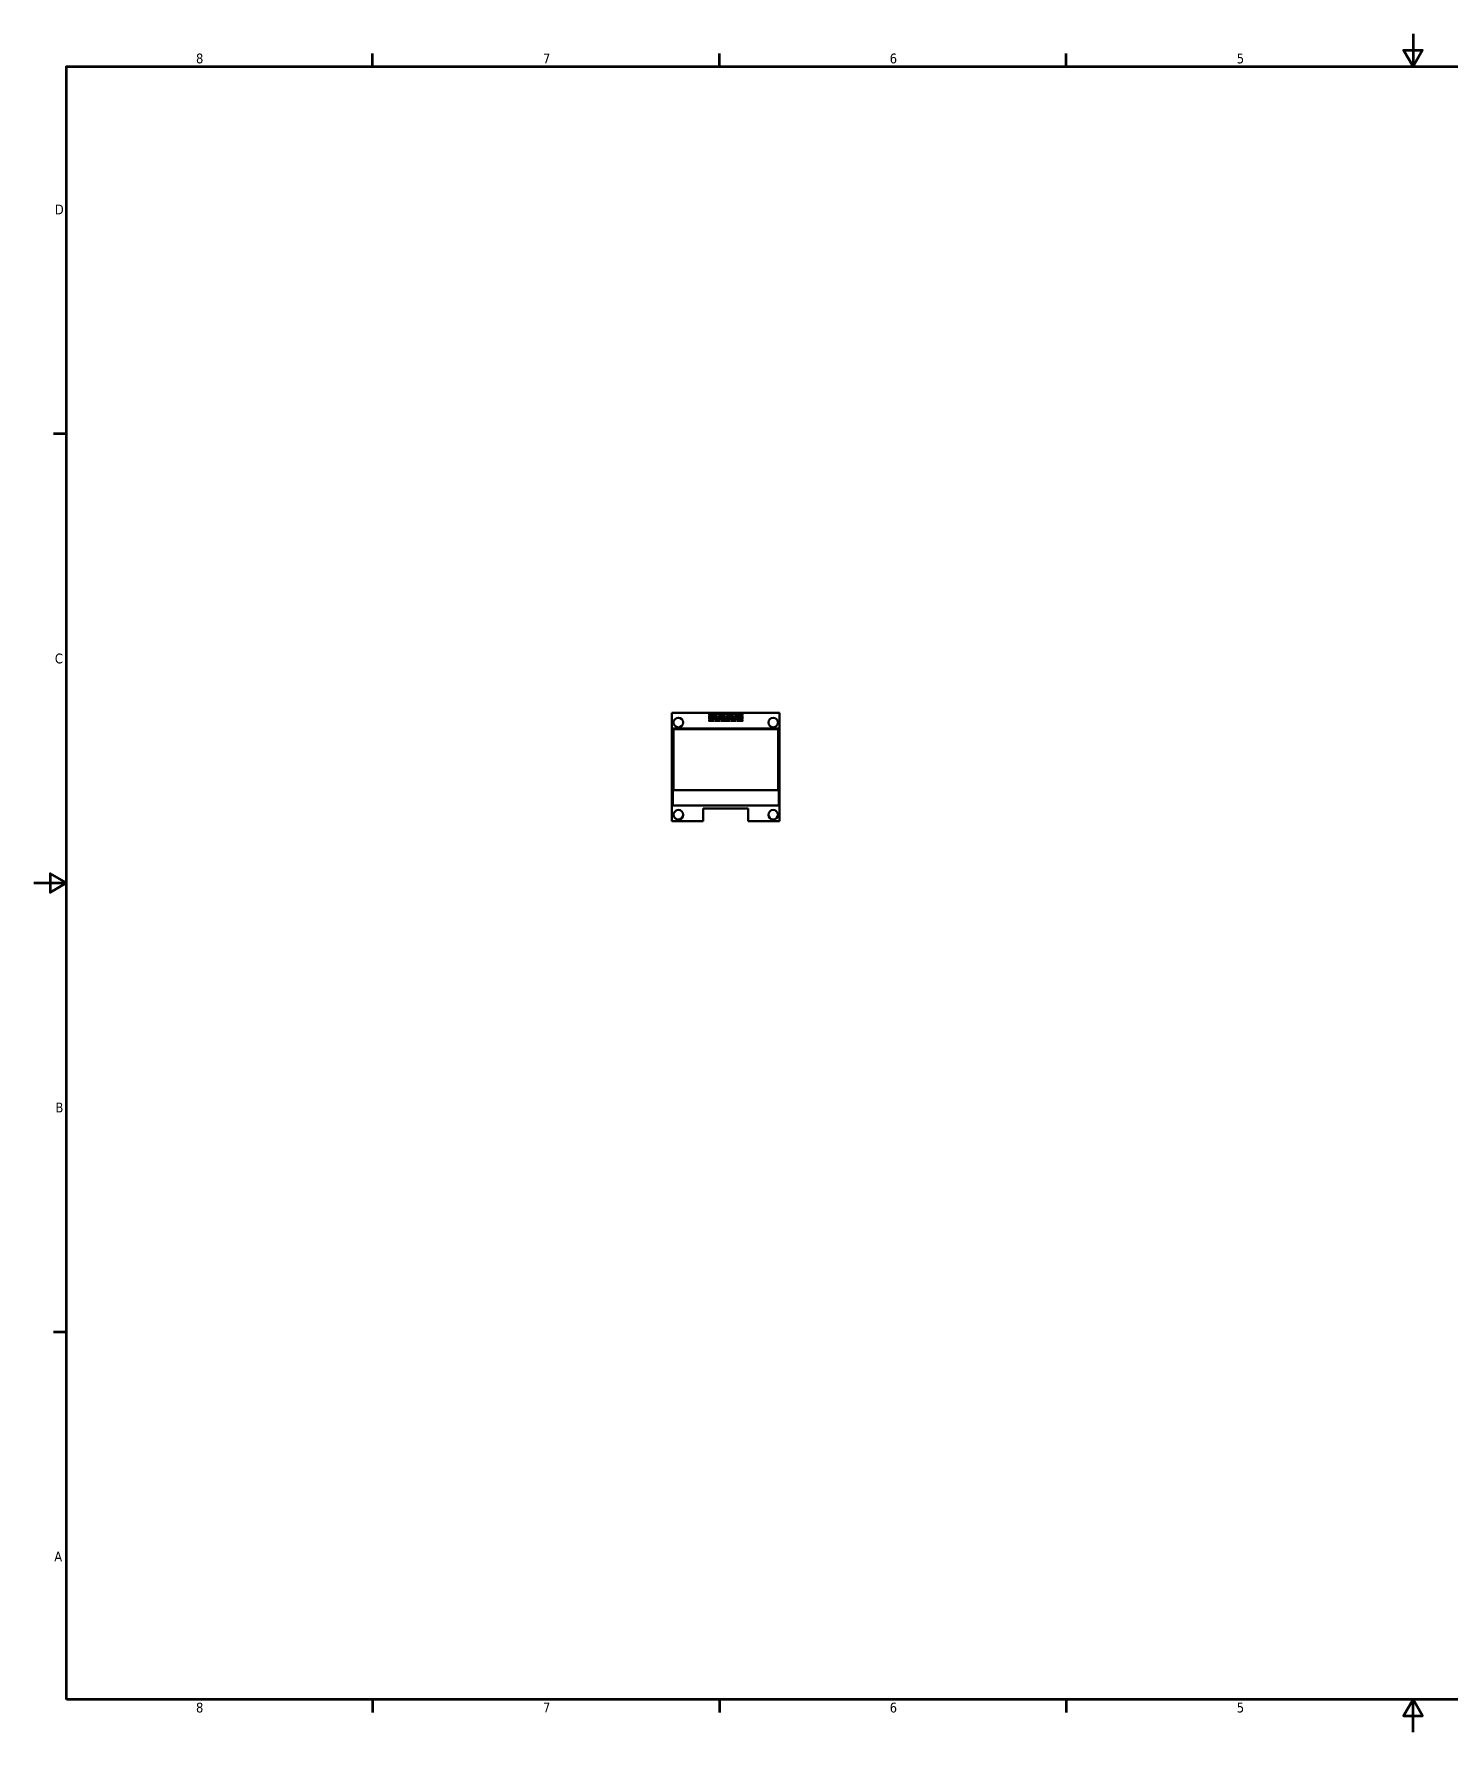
# Model space of a CAD drawing. Header units: millimetres. Extents: x 3 to 861, y 15 to 544.
# Drawn here: x 3 to 443, y 15 to 544 of the extents above; entities that cross this region are included whole.
import ezdxf

# ---------------------------------------------------------------- set-up
doc = ezdxf.new("R2010")
doc.units = ezdxf.units.MM
doc.linetypes.add('DASHED', pattern=[0.2067, 0.1654, -0.0413])
for name, color, linetype, lineweight in [('Border (ANSI)', 7, 'Continuous', 70), ('Hidden (ANSI)', 7, 'DASHED', 35), ('Visible (ANSI)', 7, 'Continuous', 50)]:
    doc.layers.add(name, color=color, linetype=linetype, lineweight=lineweight)
doc.styles.add('Note Text (ANSI)', font='tahoma.ttf')

# ---------------------------------------------------------------- blocks, each defined once
blk = doc.blocks.new('Borders Default Border')
at = {"layer": 'Border (ANSI)'}
for p, q in [((107.95, 533.4), (107.95, 537.46)), ((215.9, 533.4), (215.9, 537.46)), ((323.85, 533.4), (323.85, 537.46)), ((12.7, 419.1), (8.64, 419.1)), ((12.7, 139.7), (8.64, 139.7)), ((107.95, 25.4), (107.95, 21.34)), ((215.9, 25.4), (215.9, 21.34)), ((323.85, 25.4), (323.85, 21.34))]:
    blk.add_line(p, q, dxfattribs=at)
at = {"layer": 'Border (ANSI)', "flags": 128}
for points in [[(431.8, 543.56), (431.8, 533.4), (428.87, 538.48), (434.73, 538.48), (431.8, 533.4)], [(12.7, 25.4), (12.7, 533.4), (850.9, 533.4), (850.9, 25.4), (12.7, 25.4)], [(2.54, 279.4), (12.7, 279.4), (7.62, 282.33), (7.62, 276.47), (12.7, 279.4)], [(431.8, 15.24), (431.8, 25.4), (428.87, 20.32), (434.73, 20.32), (431.8, 25.4)]]:
    blk.add_lwpolyline(points, dxfattribs=at)
at = {"layer": 'Border (ANSI)', "char_height": 3.05, "attachment_point": 7, "style": 'Note Text (ANSI)'}
for s, insert in [('8', (52.98, 534.35)), ('7', (160.98, 534.42)), ('6', (268.9, 534.35)), ('5', (376.93, 534.35)), ('D', (9.04, 487.43)), ('C', (9.04, 347.67)), ('B', (9.23, 208.03)), ('A', (8.86, 68.33)), ('8', (52.98, 21.27)), ('7', (160.98, 21.34)), ('6', (268.9, 21.27)), ('5', (376.93, 21.27))]:
    blk.add_mtext(s, dxfattribs=dict(at, insert=insert))

msp = doc.modelspace()

# ---------------------------------------------------------------- linework, layer by layer
at = {"layer": 'Hidden (ANSI)', "ltscale": 4.83783}
for p, q in [((212.56, 332.3), (212.56, 329.76)), ((213.06, 332.3), (213.06, 329.76)), ((215.1, 332.3), (215.1, 329.76)), ((215.6, 332.3), (215.6, 329.76)), ((217.64, 332.3), (217.64, 329.76)), ((218.14, 332.3), (218.14, 329.76)), ((220.18, 332.3), (220.18, 329.76)), ((220.68, 332.3), (220.68, 329.76)), ((222.72, 332.3), (222.72, 329.76)), ((223.22, 332.3), (223.22, 329.76))]:
    msp.add_line(p, q, dxfattribs=at)
at = {"layer": 'Hidden (ANSI)', "ltscale": 0.959867}
for p, q in [((212.56, 332.3), (213.06, 332.3)), ((212.56, 329.76), (213.06, 329.76)), ((222.72, 332.3), (223.22, 332.3)), ((222.72, 329.76), (223.22, 329.76))]:
    msp.add_line(p, q, dxfattribs=at)
at = {"layer": 'Hidden (ANSI)', "ltscale": 1.466516}
for p, q in [((212.56, 331.78), (213.33, 331.78)), ((212.56, 330.28), (213.33, 330.28)), ((222.45, 331.78), (223.22, 331.78)), ((222.45, 330.28), (223.22, 330.28))]:
    msp.add_line(p, q, dxfattribs=at)
at = {"layer": 'Hidden (ANSI)', "ltscale": 0.684087}
for p, q in [((212.81, 332.05), (213.06, 332.3)), ((213.06, 329.76), (212.81, 330.01)), ((215.1, 332.3), (215.35, 332.05)), ((215.35, 330.01), (215.1, 329.76)), ((215.35, 332.05), (215.6, 332.3)), ((215.6, 329.76), (215.35, 330.01)), ((217.64, 332.3), (217.89, 332.05)), ((217.89, 330.01), (217.64, 329.76)), ((217.89, 332.05), (218.14, 332.3)), ((218.14, 329.76), (217.89, 330.01)), ((220.18, 332.3), (220.43, 332.05)), ((220.43, 330.01), (220.18, 329.76)), ((220.43, 332.05), (220.68, 332.3)), ((220.68, 329.76), (220.43, 330.01)), ((222.72, 332.3), (222.97, 332.05)), ((222.97, 330.01), (222.72, 329.76))]:
    msp.add_line(p, q, dxfattribs=at)
at = {"layer": 'Hidden (ANSI)', "ltscale": 3.870244}
for p, q in [((212.81, 330.01), (212.81, 332.05)), ((213.06, 332.3), (215.1, 332.3)), ((215.1, 329.76), (213.06, 329.76)), ((215.6, 332.3), (217.64, 332.3)), ((217.64, 329.76), (215.6, 329.76)), ((218.14, 332.3), (220.18, 332.3)), ((220.18, 329.76), (218.14, 329.76)), ((220.68, 332.3), (222.72, 332.3)), ((222.72, 329.76), (220.68, 329.76)), ((222.97, 332.05), (222.97, 330.01))]:
    msp.add_line(p, q, dxfattribs=at)
at = {"layer": 'Hidden (ANSI)', "ltscale": 3.047415}
for p, q in [((213.28, 330.23), (213.28, 331.83)), ((213.28, 331.83), (214.88, 331.83)), ((214.88, 330.23), (213.28, 330.23)), ((214.88, 331.83), (214.88, 330.23)), ((215.82, 330.23), (215.82, 331.83)), ((215.82, 331.83), (217.42, 331.83)), ((217.42, 330.23), (215.82, 330.23)), ((217.42, 331.83), (217.42, 330.23)), ((218.36, 330.23), (218.36, 331.83)), ((218.36, 331.83), (219.96, 331.83)), ((219.96, 330.23), (218.36, 330.23)), ((219.96, 331.83), (219.96, 330.23)), ((220.9, 330.23), (220.9, 331.83)), ((220.9, 331.83), (222.5, 331.83)), ((222.5, 330.23), (220.9, 330.23)), ((222.5, 331.83), (222.5, 330.23))]:
    msp.add_line(p, q, dxfattribs=at)
at = {"layer": 'Hidden (ANSI)', "ltscale": 0.989609}
for p, q in [((213.58, 331.53), (213.28, 331.83)), ((213.58, 330.53), (213.28, 330.23)), ((214.58, 331.53), (214.88, 331.83)), ((214.58, 330.53), (214.88, 330.23)), ((216.12, 331.53), (215.82, 331.83)), ((216.12, 330.53), (215.82, 330.23)), ((217.12, 331.53), (217.42, 331.83)), ((217.12, 330.53), (217.42, 330.23)), ((218.66, 331.53), (218.36, 331.83)), ((218.66, 330.53), (218.36, 330.23)), ((219.66, 331.53), (219.96, 331.83)), ((219.66, 330.53), (219.96, 330.23)), ((221.2, 331.53), (220.9, 331.83)), ((221.2, 330.53), (220.9, 330.23)), ((222.2, 331.53), (222.5, 331.83)), ((222.2, 330.53), (222.5, 330.23))]:
    msp.add_line(p, q, dxfattribs=at)
at = {"layer": 'Hidden (ANSI)', "ltscale": 0.047517}
for p, q in [((213.35, 331.78), (213.33, 331.78)), ((213.33, 330.28), (213.35, 330.28)), ((214.83, 331.78), (214.8, 331.78)), ((214.8, 330.28), (214.83, 330.28)), ((215.87, 331.78), (215.89, 331.78)), ((215.87, 330.28), (215.89, 330.28)), ((217.34, 331.78), (217.37, 331.78)), ((217.34, 330.28), (217.37, 330.28)), ((218.41, 331.78), (218.43, 331.78)), ((218.41, 330.28), (218.43, 330.28)), ((219.88, 331.78), (219.91, 331.78)), ((219.88, 330.28), (219.91, 330.28)), ((220.95, 331.78), (220.97, 331.78)), ((220.95, 330.28), (220.97, 330.28)), ((222.42, 331.78), (222.45, 331.78)), ((222.42, 330.28), (222.45, 330.28))]:
    msp.add_line(p, q, dxfattribs=at)
at = {"layer": 'Hidden (ANSI)', "ltscale": 2.856945}
for p, q in [((213.33, 330.28), (213.33, 331.78)), ((213.35, 331.78), (213.35, 330.28)), ((214.8, 331.78), (214.8, 330.28)), ((214.83, 330.28), (214.83, 331.78)), ((215.87, 331.78), (215.87, 330.28)), ((215.89, 331.78), (215.89, 330.28)), ((217.34, 331.78), (217.34, 330.28)), ((217.37, 331.78), (217.37, 330.28)), ((218.41, 331.78), (218.41, 330.28)), ((218.43, 331.78), (218.43, 330.28)), ((219.88, 331.78), (219.88, 330.28)), ((219.91, 331.78), (219.91, 330.28)), ((220.95, 331.78), (220.95, 330.28)), ((220.97, 331.78), (220.97, 330.28)), ((222.42, 331.78), (222.42, 330.28)), ((222.45, 331.78), (222.45, 330.28))]:
    msp.add_line(p, q, dxfattribs=at)
at = {"layer": 'Hidden (ANSI)', "ltscale": 2.76171}
for p, q in [((213.35, 331.78), (214.8, 331.78)), ((213.35, 330.28), (214.8, 330.28)), ((215.89, 331.78), (217.34, 331.78)), ((215.89, 330.28), (217.34, 330.28)), ((218.43, 331.78), (219.88, 331.78)), ((218.43, 330.28), (219.88, 330.28)), ((220.97, 331.78), (222.42, 331.78)), ((220.97, 330.28), (222.42, 330.28))]:
    msp.add_line(p, q, dxfattribs=at)
at = {"layer": 'Hidden (ANSI)', "ltscale": 0.202592}
for p, q in [((213.57, 331.53), (213.55, 331.56)), ((213.57, 330.52), (213.55, 330.49)), ((214.59, 331.53), (214.61, 331.56)), ((214.59, 330.52), (214.61, 330.49)), ((216.11, 331.53), (216.09, 331.56)), ((216.11, 330.52), (216.09, 330.49)), ((217.13, 331.53), (217.15, 331.56)), ((217.13, 330.52), (217.15, 330.49)), ((218.65, 331.53), (218.63, 331.56)), ((218.65, 330.52), (218.63, 330.49)), ((219.67, 331.53), (219.69, 331.56)), ((219.67, 330.52), (219.69, 330.49)), ((221.19, 331.53), (221.17, 331.56)), ((221.19, 330.52), (221.17, 330.49)), ((222.21, 331.53), (222.23, 331.56)), ((222.21, 330.52), (222.23, 330.49))]:
    msp.add_line(p, q, dxfattribs=at)
at = {"layer": 'Hidden (ANSI)', "ltscale": 1.904597}
for p, q in [((213.58, 330.53), (213.58, 331.53)), ((213.58, 331.53), (214.58, 331.53)), ((214.58, 330.53), (213.58, 330.53)), ((214.58, 331.53), (214.58, 330.53)), ((216.12, 330.53), (216.12, 331.53)), ((216.12, 331.53), (217.12, 331.53)), ((217.12, 330.53), (216.12, 330.53)), ((217.12, 331.53), (217.12, 330.53)), ((218.66, 330.53), (218.66, 331.53)), ((218.66, 331.53), (219.66, 331.53)), ((219.66, 330.53), (218.66, 330.53)), ((219.66, 331.53), (219.66, 330.53)), ((221.2, 330.53), (221.2, 331.53)), ((221.2, 331.53), (222.2, 331.53)), ((222.2, 330.53), (221.2, 330.53)), ((222.2, 331.53), (222.2, 330.53))]:
    msp.add_line(p, q, dxfattribs=at)
at = {"layer": 'Hidden (ANSI)', "ltscale": 1.333188}
for p, q in [((213.73, 330.68), (213.73, 331.38)), ((213.73, 331.38), (214.43, 331.38)), ((213.73, 330.68), (214.43, 330.68)), ((214.43, 330.68), (214.43, 331.38)), ((216.27, 330.68), (216.27, 331.38)), ((216.27, 331.38), (216.97, 331.38)), ((216.27, 330.68), (216.97, 330.68)), ((216.97, 330.68), (216.97, 331.38)), ((218.81, 330.68), (218.81, 331.38)), ((218.81, 331.38), (219.51, 331.38)), ((218.81, 330.68), (219.51, 330.68)), ((219.51, 330.68), (219.51, 331.38)), ((221.35, 330.68), (221.35, 331.38)), ((221.35, 331.38), (222.05, 331.38)), ((221.35, 330.68), (222.05, 330.68)), ((222.05, 330.68), (222.05, 331.38))]:
    msp.add_line(p, q, dxfattribs=at)
at = {"layer": 'Hidden (ANSI)', "ltscale": 0.047139}
for p, q in [((213.76, 331.35), (213.75, 331.35)), ((214.4, 331.35), (214.4, 331.35)), ((216.3, 331.35), (216.29, 331.35)), ((216.94, 331.35), (216.94, 331.35)), ((218.84, 331.35), (218.83, 331.35)), ((219.48, 331.35), (219.48, 331.35)), ((221.38, 331.35), (221.37, 331.35)), ((222.02, 331.35), (222.02, 331.35))]:
    msp.add_line(p, q, dxfattribs=at)
at = {"layer": 'Hidden (ANSI)', "ltscale": 1.218906}
for p, q in [((213.76, 331.35), (213.76, 330.71)), ((214.4, 331.35), (213.76, 331.35)), ((214.4, 330.71), (214.4, 331.35)), ((216.3, 331.35), (216.3, 330.71)), ((216.94, 331.35), (216.3, 331.35)), ((216.94, 330.71), (216.94, 331.35)), ((218.84, 331.35), (218.84, 330.71)), ((219.48, 331.35), (218.84, 331.35)), ((219.48, 330.71), (219.48, 331.35)), ((221.38, 331.35), (221.38, 330.71)), ((222.02, 331.35), (221.38, 331.35)), ((222.02, 330.71), (222.02, 331.35))]:
    msp.add_line(p, q, dxfattribs=at)
at = {"layer": 'Hidden (ANSI)', "ltscale": 0.761779}
for p, q in [((213.78, 330.83), (213.78, 331.23)), ((213.93, 331.23), (213.93, 330.83)), ((214.23, 330.83), (214.23, 331.23)), ((214.38, 330.83), (214.38, 331.23)), ((216.32, 330.83), (216.32, 331.23)), ((216.47, 331.23), (216.47, 330.83)), ((216.77, 330.83), (216.77, 331.23)), ((216.92, 330.83), (216.92, 331.23)), ((218.86, 330.83), (218.86, 331.23)), ((219.01, 331.23), (219.01, 330.83)), ((219.31, 330.83), (219.31, 331.23)), ((219.46, 330.83), (219.46, 331.23)), ((221.4, 330.83), (221.4, 331.23)), ((221.55, 331.23), (221.55, 330.83)), ((221.85, 330.83), (221.85, 331.23)), ((222, 330.83), (222, 331.23))]:
    msp.add_line(p, q, dxfattribs=at)
at = {"layer": 'Hidden (ANSI)', "ltscale": 1.142718}
for p, q in [((213.78, 331.23), (214.38, 331.23)), ((213.78, 330.83), (214.38, 330.83)), ((216.32, 331.23), (216.92, 331.23)), ((216.32, 330.83), (216.92, 330.83)), ((218.86, 331.23), (219.46, 331.23)), ((218.86, 330.83), (219.46, 330.83)), ((221.4, 331.23), (222, 331.23)), ((221.4, 330.83), (222, 330.83))]:
    msp.add_line(p, q, dxfattribs=at)
at = {"layer": 'Hidden (ANSI)', "ltscale": 1.980784}
for p, q in [((214.83, 331.78), (215.87, 331.78)), ((214.83, 330.28), (215.87, 330.28)), ((217.37, 331.78), (218.41, 331.78)), ((217.37, 330.28), (218.41, 330.28)), ((219.91, 331.78), (220.95, 331.78)), ((219.91, 330.28), (220.95, 330.28))]:
    msp.add_line(p, q, dxfattribs=at)
at = {"layer": 'Hidden (ANSI)', "ltscale": 0.967486}
for p, q in [((215.1, 332.3), (215.6, 332.3)), ((215.1, 329.76), (215.6, 329.76)), ((217.64, 332.3), (218.14, 332.3)), ((217.64, 329.76), (218.14, 329.76)), ((220.18, 332.3), (220.68, 332.3)), ((220.18, 329.76), (220.68, 329.76))]:
    msp.add_line(p, q, dxfattribs=at)
at = {"layer": 'Hidden (ANSI)', "ltscale": 2.242857}
for points in [[(213.55, 331.56), (213.51, 331.52), (213.48, 331.48), (213.43, 331.4), (213.4, 331.35), (213.35, 331.22), (213.33, 331.12), (213.33, 330.93), (213.35, 330.84), (213.4, 330.7), (213.43, 330.65), (213.48, 330.57), (213.51, 330.53), (213.55, 330.49)], [(214.61, 331.56), (214.57, 331.59), (214.54, 331.62), (214.45, 331.68), (214.41, 331.7), (214.27, 331.76), (214.18, 331.77), (213.98, 331.78), (213.89, 331.76), (213.75, 331.7), (213.71, 331.68), (213.62, 331.62), (213.59, 331.59), (213.55, 331.56)], [(213.55, 330.49), (213.59, 330.46), (213.62, 330.43), (213.71, 330.37), (213.75, 330.35), (213.89, 330.3), (213.98, 330.28), (214.18, 330.27), (214.27, 330.29), (214.41, 330.35), (214.45, 330.37), (214.54, 330.43), (214.57, 330.46), (214.61, 330.49)], [(214.61, 330.49), (214.65, 330.53), (214.68, 330.57), (214.73, 330.65), (214.76, 330.7), (214.81, 330.83), (214.83, 330.93), (214.83, 331.12), (214.81, 331.21), (214.76, 331.35), (214.73, 331.4), (214.68, 331.48), (214.65, 331.52), (214.61, 331.56)]]:
    msp.add_open_spline(points, degree=3, knots=[0, 0, 0, 0, 0.0151049, 0.0151049, 0.0302108, 0.0302108, 0.0588455, 0.0588455, 0.0878302, 0.0878302, 0.1028784, 0.1028784, 0.1179183, 0.1179183, 0.1179183, 0.1179183], dxfattribs=at)
at = {"layer": 'Hidden (ANSI)', "ltscale": 2.242746}
msp.add_open_spline([(216.09, 331.56), (216.05, 331.52), (216.02, 331.48), (215.97, 331.4), (215.94, 331.35), (215.89, 331.22), (215.87, 331.12), (215.87, 330.92), (215.89, 330.82), (215.94, 330.7), (215.97, 330.65), (216.02, 330.57), (216.05, 330.53), (216.09, 330.49)], degree=3, knots=[0, 0, 0, 0, 0.015096, 0.015096, 0.0301925, 0.0301925, 0.0588435, 0.0588435, 0.0915724, 0.0915724, 0.1115177, 0.1115177, 0.1314524, 0.1314524, 0.1314524, 0.1314524], dxfattribs=at)
at = {"layer": 'Hidden (ANSI)', "ltscale": 2.24272}
for points in [[(217.15, 331.56), (217.11, 331.59), (217.08, 331.62), (216.99, 331.68), (216.95, 331.7), (216.81, 331.76), (216.72, 331.77), (216.51, 331.78), (216.42, 331.75), (216.29, 331.7), (216.25, 331.68), (216.16, 331.62), (216.13, 331.59), (216.09, 331.56)], [(216.09, 330.49), (216.13, 330.46), (216.16, 330.43), (216.25, 330.37), (216.29, 330.35), (216.43, 330.3), (216.52, 330.28), (216.73, 330.27), (216.82, 330.3), (216.95, 330.35), (216.99, 330.37), (217.08, 330.43), (217.11, 330.46), (217.15, 330.49)], [(217.15, 330.49), (217.19, 330.53), (217.22, 330.57), (217.27, 330.65), (217.3, 330.7), (217.35, 330.83), (217.37, 330.93), (217.37, 331.13), (217.35, 331.23), (217.3, 331.35), (217.27, 331.4), (217.22, 331.48), (217.19, 331.52), (217.15, 331.56)]]:
    msp.add_open_spline(points, degree=3, knots=[0, 0, 0, 0, 0.0150935, 0.0150935, 0.0301874, 0.0301874, 0.0588429, 0.0588429, 0.0915836, 0.0915836, 0.1115351, 0.1115351, 0.131476, 0.131476, 0.131476, 0.131476], dxfattribs=at)
at = {"layer": 'Hidden (ANSI)', "ltscale": 2.242657}
msp.add_open_spline([(218.63, 331.56), (218.59, 331.52), (218.56, 331.48), (218.51, 331.4), (218.48, 331.35), (218.43, 331.22), (218.41, 331.12), (218.41, 330.92), (218.43, 330.82), (218.48, 330.7), (218.51, 330.65), (218.56, 330.57), (218.59, 330.53), (218.63, 330.49)], degree=3, knots=[0, 0, 0, 0, 0.0150872, 0.0150872, 0.0301744, 0.0301744, 0.0588415, 0.0588415, 0.0916127, 0.0916127, 0.1115811, 0.1115811, 0.1315394, 0.1315394, 0.1315394, 0.1315394], dxfattribs=at)
at = {"layer": 'Hidden (ANSI)', "ltscale": 2.242638}
for points in [[(219.69, 331.56), (219.65, 331.59), (219.62, 331.62), (219.53, 331.68), (219.49, 331.7), (219.35, 331.76), (219.26, 331.77), (219.05, 331.78), (218.96, 331.75), (218.83, 331.7), (218.79, 331.68), (218.7, 331.62), (218.67, 331.59), (218.63, 331.56)], [(218.63, 330.49), (218.67, 330.46), (218.7, 330.43), (218.79, 330.37), (218.83, 330.35), (218.97, 330.3), (219.06, 330.28), (219.27, 330.27), (219.36, 330.3), (219.49, 330.35), (219.53, 330.37), (219.62, 330.43), (219.65, 330.46), (219.69, 330.49)], [(219.69, 330.49), (219.73, 330.53), (219.76, 330.57), (219.81, 330.65), (219.84, 330.7), (219.89, 330.83), (219.91, 330.93), (219.91, 331.13), (219.89, 331.23), (219.84, 331.35), (219.81, 331.4), (219.76, 331.48), (219.73, 331.52), (219.69, 331.56)]]:
    msp.add_open_spline(points, degree=3, knots=[0, 0, 0, 0, 0.0150854, 0.0150854, 0.0301706, 0.0301706, 0.0588411, 0.0588411, 0.091621, 0.091621, 0.1115942, 0.1115942, 0.1315573, 0.1315573, 0.1315573, 0.1315573], dxfattribs=at)
at = {"layer": 'Hidden (ANSI)', "ltscale": 2.242591}
msp.add_open_spline([(221.17, 331.56), (221.13, 331.52), (221.1, 331.48), (221.05, 331.4), (221.02, 331.35), (220.97, 331.22), (220.95, 331.12), (220.95, 330.92), (220.97, 330.82), (221.02, 330.7), (221.05, 330.65), (221.1, 330.57), (221.13, 330.53), (221.17, 330.49)], degree=3, knots=[0, 0, 0, 0, 0.0150806, 0.0150806, 0.0301609, 0.0301609, 0.05884, 0.05884, 0.0916432, 0.0916432, 0.1116298, 0.1116298, 0.1316065, 0.1316065, 0.1316065, 0.1316065], dxfattribs=at)
at = {"layer": 'Hidden (ANSI)', "ltscale": 2.242577}
for points in [[(222.23, 331.56), (222.19, 331.59), (222.16, 331.62), (222.07, 331.68), (222.03, 331.7), (221.89, 331.76), (221.8, 331.77), (221.59, 331.78), (221.5, 331.75), (221.37, 331.7), (221.33, 331.68), (221.24, 331.62), (221.21, 331.59), (221.17, 331.56)], [(221.17, 330.49), (221.21, 330.46), (221.24, 330.43), (221.33, 330.37), (221.37, 330.35), (221.51, 330.3), (221.6, 330.28), (221.81, 330.27), (221.9, 330.3), (222.03, 330.35), (222.07, 330.37), (222.16, 330.43), (222.19, 330.46), (222.23, 330.49)], [(222.23, 330.49), (222.27, 330.53), (222.3, 330.57), (222.35, 330.65), (222.38, 330.7), (222.43, 330.83), (222.45, 330.93), (222.45, 331.13), (222.43, 331.23), (222.38, 331.35), (222.35, 331.4), (222.3, 331.48), (222.27, 331.52), (222.23, 331.56)]]:
    msp.add_open_spline(points, degree=3, knots=[0, 0, 0, 0, 0.0150792, 0.0150792, 0.030158, 0.030158, 0.0588397, 0.0588397, 0.0916495, 0.0916495, 0.1116395, 0.1116395, 0.1316198, 0.1316198, 0.1316198, 0.1316198], dxfattribs=at)
at = {"layer": 'Visible (ANSI)'}
for p, q in [((201.14, 332.33), (201.14, 298.63)), ((234.64, 332.33), (201.14, 332.33)), ((213.75, 331.35), (213.57, 331.53)), ((213.76, 330.71), (213.57, 330.52)), ((213.75, 330.71), (213.75, 331.36)), ((214.4, 331.36), (213.75, 331.36)), ((213.95, 331.16), (213.75, 331.36)), ((213.95, 330.91), (213.75, 330.71)), ((214.4, 330.71), (213.75, 330.71)), ((214.2, 331.16), (213.95, 331.16)), ((213.95, 330.91), (213.95, 331.16)), ((214.2, 330.91), (213.95, 330.91)), ((214.2, 331.16), (214.4, 331.36)), ((214.2, 331.16), (214.2, 330.91)), ((214.4, 330.71), (214.2, 330.91)), ((214.4, 331.35), (214.59, 331.53)), ((214.4, 331.36), (214.4, 330.71)), ((214.4, 330.71), (214.59, 330.52)), ((216.29, 331.35), (216.11, 331.53)), ((216.3, 330.71), (216.11, 330.52)), ((216.29, 330.71), (216.29, 331.36)), ((216.94, 331.36), (216.29, 331.36)), ((216.49, 331.16), (216.29, 331.36)), ((216.49, 330.91), (216.29, 330.71)), ((216.94, 330.71), (216.29, 330.71)), ((216.74, 331.16), (216.49, 331.16)), ((216.49, 330.91), (216.49, 331.16)), ((216.74, 330.91), (216.49, 330.91)), ((216.74, 331.16), (216.94, 331.36)), ((216.74, 331.16), (216.74, 330.91)), ((216.94, 330.71), (216.74, 330.91)), ((216.94, 331.35), (217.13, 331.53)), ((216.94, 331.36), (216.94, 330.71)), ((216.94, 330.71), (217.13, 330.52)), ((218.83, 331.35), (218.65, 331.53)), ((218.84, 330.71), (218.65, 330.52)), ((218.83, 330.71), (218.83, 331.36)), ((219.48, 331.36), (218.83, 331.36)), ((219.03, 331.16), (218.83, 331.36)), ((219.03, 330.91), (218.83, 330.71)), ((219.48, 330.71), (218.83, 330.71)), ((219.28, 331.16), (219.03, 331.16)), ((219.03, 330.91), (219.03, 331.16)), ((219.28, 330.91), (219.03, 330.91)), ((219.28, 331.16), (219.48, 331.36)), ((219.28, 331.16), (219.28, 330.91)), ((219.48, 330.71), (219.28, 330.91)), ((219.48, 331.35), (219.67, 331.53)), ((219.48, 331.36), (219.48, 330.71)), ((219.48, 330.71), (219.67, 330.52)), ((221.37, 331.35), (221.19, 331.53)), ((221.38, 330.71), (221.19, 330.52)), ((221.37, 330.71), (221.37, 331.36)), ((222.02, 331.36), (221.37, 331.36)), ((221.57, 331.16), (221.37, 331.36)), ((221.57, 330.91), (221.37, 330.71)), ((222.02, 330.71), (221.37, 330.71)), ((221.82, 331.16), (221.57, 331.16)), ((221.57, 330.91), (221.57, 331.16)), ((221.82, 330.91), (221.57, 330.91)), ((221.82, 331.16), (222.02, 331.36)), ((221.82, 331.16), (221.82, 330.91)), ((222.02, 330.71), (221.82, 330.91)), ((222.02, 331.35), (222.21, 331.53)), ((222.02, 331.36), (222.02, 330.71)), ((222.02, 330.71), (222.21, 330.52)), ((234.64, 298.63), (234.64, 332.33)), ((201.39, 327.48), (201.39, 303.48)), ((234.39, 327.48), (201.39, 327.48)), ((201.64, 327.23), (201.64, 308.33)), ((234.14, 327.23), (201.64, 327.23)), ((234.14, 308.33), (234.14, 327.23)), ((234.39, 303.48), (234.39, 327.48)), ((201.64, 308.33), (234.14, 308.33)), ((201.39, 303.48), (234.39, 303.48)), ((210.89, 298.63), (210.89, 302.63)), ((210.89, 302.63), (224.89, 302.63)), ((224.89, 302.63), (224.89, 298.63)), ((201.14, 298.63), (210.89, 298.63)), ((224.89, 298.63), (234.64, 298.63))]:
    msp.add_line(p, q, dxfattribs=at)
for centre in [(203.14, 329.33), (232.64, 329.33), (203.14, 300.63), (232.64, 300.63)]:
    msp.add_circle(centre, 1.5, dxfattribs=at)

# ---------------------------------------------------------------- block references
msp.add_blockref('Borders Default Border', (0, 0))

doc.saveas('drawing.dxf')
